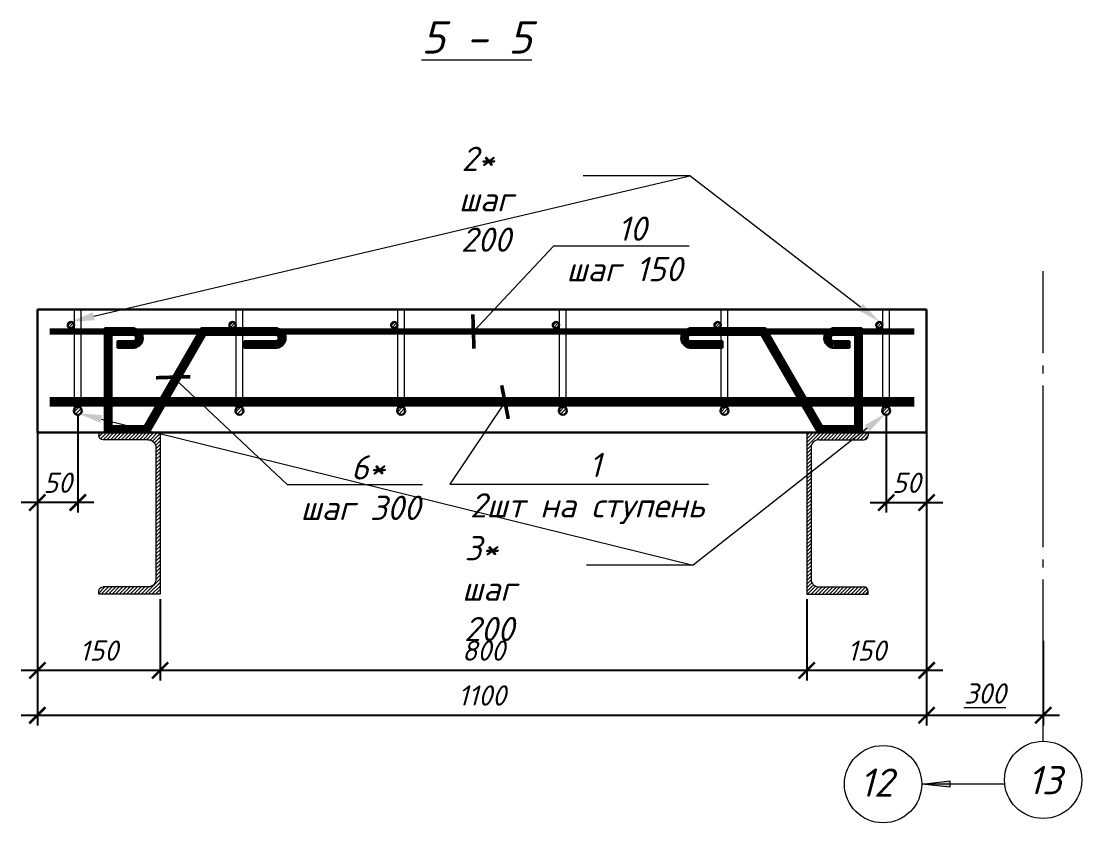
# Model space of a CAD drawing. Header units: millimetres. Extents: x -79646 to 95064, y -231229 to -58107.
# Drawn here: x 38293 to 39605, y -154172 to -153180 of the extents above; entities that cross this region are included whole.
import ezdxf
from ezdxf import colors
from ezdxf.entities.mleader import LeaderData, LeaderLine
from ezdxf.enums import TextEntityAlignment as Align
from ezdxf.math import Vec2, Vec3

# ---------------------------------------------------------------- set-up
doc = ezdxf.new("R2010")
doc.units = ezdxf.units.MM
doc.header["$PDMODE"] = 3
doc.linetypes.add('GOST2.303 5', pattern=[24, 20, -1.5, 1, -1.5])
doc.layers.get('0').update_dxf_attribs({"lineweight": 5})
doc.layers.get('Defpoints').update_dxf_attribs({"lineweight": 0})
for name, color, linetype, lineweight in [('!!!Металл', 7, 'Continuous', 15), ('#Dimensions', 7, 'Continuous', 9), ('#Арматура', 152, 'Continuous', 30), ('#Бетон разрез', 22, 'Continuous', 30), ('#Выноски', 7, 'Continuous', 15), ('#Оси', 7, 'Continuous', 9), ('k_ Выноски', 40, 'Continuous', 13)]:
    doc.layers.add(name, color=color, linetype=linetype, lineweight=lineweight)
for name, color, linetype, lineweight, true_color in [('#Hatch', 252, 'Continuous', 5, 0x696969), ('#Арматура вид_1', 7, 'Continuous', 35, 0x454545), ('#Арматура вид_2', 7, 'Continuous', 35, 0x616161)]:
    doc.layers.add(name, color=color, linetype=linetype, lineweight=lineweight, true_color=true_color)
doc.styles.add('ESKDW', font='eskdw.shx', dxfattribs={"oblique": 15})
doc.styles.add('STEP PR', font='isocpeui.ttf')
doc.dimstyles.new('SPDS', dxfattribs={"dimscale": 50, "dimtxt": 2.5, "dimasz": 2, "dimexe": 1.25, "dimexo": 0.625, "dimtad": 1, "dimdec": 0, "dimrnd": 0.001, "dimtxsty": 'ESKDW', "dimblk": 'ARCHTICK', "dimcen": 2.5, "dimdle": 2, "dimclrd": 256, "dimclre": 256, "dimclrt": 7, "dimadec": 0, "dimazin": 2, "dimtfac": 0.75, "dimtdec": 0, "dimtmove": 1, "dimatfit": 3, "dimfxl": 1, "dimtolj": 1, "dimarcsym": 1})

# ---------------------------------------------------------------- blocks, each defined once
blk = doc.blocks.new('*U901')
at = {"layer": '#Арматура', "lineweight": 0}
h = blk.add_hatch(dxfattribs=at)
h.set_pattern_fill('ANSI31', scale=0.8)
h.set_pattern_definition([(44.99999999999996, (-3.6e-16, 0), (-1.79605122421383, 1.796051224213828), [])])
edge = h.paths.add_edge_path()
edge.add_arc((-3.6e-16, 3.999999999999994), 4, 0, 360)
h = blk.add_hatch(dxfattribs=at)
h.set_pattern_fill('ANSI31', scale=0.8)
h.set_pattern_definition([(44.99999999999995, (200, 0), (-1.79605122421383, 1.796051224213828), [])])
edge = h.paths.add_edge_path()
edge.add_arc((200, 3.999999999999994), 4, 0, 360)
h = blk.add_hatch(dxfattribs=at)
h.set_pattern_fill('ANSI31', scale=0.8)
h.set_pattern_definition([(44.99999999999995, (400, 0), (-1.79605122421383, 1.796051224213828), [])])
edge = h.paths.add_edge_path()
edge.add_arc((400, 3.999999999999994), 4, 0, 360)
h = blk.add_hatch(dxfattribs=at)
h.set_pattern_fill('ANSI31', scale=0.8)
h.set_pattern_definition([(44.99999999999995, (600, 0), (-1.79605122421383, 1.796051224213828), [])])
edge = h.paths.add_edge_path()
edge.add_arc((600, 3.999999999999994), 4, 0, 360)
h = blk.add_hatch(dxfattribs=at)
h.set_pattern_fill('ANSI31', scale=0.8)
h.set_pattern_definition([(44.99999999999995, (800, 0), (-1.79605122421383, 1.796051224213828), [])])
edge = h.paths.add_edge_path()
edge.add_arc((800, 3.999999999999994), 4, 0, 360)
h = blk.add_hatch(dxfattribs=at)
h.set_pattern_fill('ANSI31', scale=0.8)
h.set_pattern_definition([(44.99999999999995, (1000, 0), (-1.79605122421383, 1.796051224213828), [])])
edge = h.paths.add_edge_path()
edge.add_arc((1000, 3.999999999999994), 4, 0, 360)
for centre in [(-3.6e-16, 4), (200, 4), (400, 4), (600, 4), (800, 4), (1000, 4)]:
    blk.add_circle(centre, 4)
blk = doc.blocks.new('*U104')
at = {"color": 0, "linetype": 'ByBlock', "lineweight": -2}
for p, q in [((0, 200), (0, 0)), ((0, 200), (76, 200)), ((76, 200), (76, 196.5)), ((14.7, 191), (70.5, 191)), ((5.199999999999993, 181.5), (5.200000000000005, 18.5)), ((0, 0), (76, 0)), ((14.7, 8.99999999999999), (70.5, 9.000000000000005)), ((76, 0), (76, 3.500000000000003))]:
    blk.add_line(p, q, dxfattribs=at)
for centre, radius, start, end in [((14.7, 181.5), 9.5, 90, 180), ((70.5, 196.5), 5.499999999999992, 270, 0), ((14.7, 18.5), 9.5, 180, 270), ((70.5, 3.500000000000004), 5.499999999999992, 0, 90)]:
    blk.add_arc(centre, radius, start, end, dxfattribs=at)
blk = doc.blocks.new('*U891')
at = {"layer": '#Арматура', "lineweight": 0}
h = blk.add_hatch(dxfattribs=at)
h.set_pattern_fill('ANSI31')
h.set_pattern_definition([(44.99999999999996, (-4.930380657631324e-32, 0), (-2.245064030267288, 2.245064030267285), [])])
edge = h.paths.add_edge_path()
edge.add_arc((-4.930380657631324e-32, 4.999999999999993), 5, 0, 360)
h = blk.add_hatch(dxfattribs=at)
h.set_pattern_fill('ANSI31')
h.set_pattern_definition([(44.99999999999996, (200, 0), (-2.245064030267288, 2.245064030267285), [])])
edge = h.paths.add_edge_path()
edge.add_arc((200, 4.999999999999992), 5, 0, 360)
h = blk.add_hatch(dxfattribs=at)
h.set_pattern_fill('ANSI31')
h.set_pattern_definition([(44.99999999999996, (400, 0), (-2.245064030267288, 2.245064030267285), [])])
edge = h.paths.add_edge_path()
edge.add_arc((400, 4.999999999999992), 5, 0, 360)
h = blk.add_hatch(dxfattribs=at)
h.set_pattern_fill('ANSI31')
h.set_pattern_definition([(44.99999999999996, (600, 0), (-2.245064030267288, 2.245064030267285), [])])
edge = h.paths.add_edge_path()
edge.add_arc((600, 4.999999999999992), 5, 0, 360)
h = blk.add_hatch(dxfattribs=at)
h.set_pattern_fill('ANSI31')
h.set_pattern_definition([(44.99999999999996, (800, 0), (-2.245064030267288, 2.245064030267285), [])])
edge = h.paths.add_edge_path()
edge.add_arc((800, 4.999999999999992), 5, 0, 360)
h = blk.add_hatch(dxfattribs=at)
h.set_pattern_fill('ANSI31')
h.set_pattern_definition([(44.99999999999996, (1000, 0), (-2.245064030267288, 2.245064030267285), [])])
edge = h.paths.add_edge_path()
edge.add_arc((1000, 4.999999999999992), 5, 0, 360)
for centre in [(-4.930380657631324e-32, 5), (200, 5), (400, 5), (600, 5), (800, 5), (1000, 5)]:
    blk.add_circle(centre, 5)
blk = doc.blocks.new('_ArchTick')
at = {"color": 0, "linetype": 'ByBlock', "const_width": 0.15}
blk.add_lwpolyline([(-0.5, -0.5), (0.5, 0.5)], dxfattribs=at)
blk = doc.blocks.new('*D1189')
at = {"layer": '#Dimensions', "lineweight": -2, "transparency": 16777216}
for p, q in [((39412.6270225303, -153695.2480772517), (39412.6270225303, -154051.3412696332)), ((39556.8520104468, -153946.7223000209), (39556.8520104468, -154051.3412696332)), ((39392.6270225303, -154038.8412696332), (39576.8520104468, -154038.8412696332))]:
    blk.add_line(p, q, dxfattribs=at)
at = {"layer": 'Defpoints', "color": 0, "lineweight": 0, "transparency": 16777216}
for p in [(39412.6270225303, -153688.9980772517), (39556.8520104468, -153940.4723000209), (39556.8520104468, -154038.8412696332)]:
    blk.add_point(p, dxfattribs=at)
at = {"layer": '#Dimensions', "lineweight": -2, "transparency": 16777216, "xscale": 20, "yscale": 20, "zscale": 20, "rotation": 180}
blk.add_blockref('_ArchTick', (39412.6270225303, -154038.8412696332), dxfattribs=at)
at = {"layer": '#Dimensions', "lineweight": -2, "transparency": 16777216, "xscale": 20, "yscale": 20, "zscale": 20}
blk.add_blockref('_ArchTick', (39556.8520104468, -154038.8412696332), dxfattribs=at)
at = {"layer": '#Dimensions', "transparency": 16777216, "insert": (39484.73951648855, -154011.8412696332), "char_height": 25, "attachment_point": 5, "style": 'STEP PR'}
blk.add_mtext('\\A1;\\L300\\P', dxfattribs=at)
blk = doc.blocks.new('*D1190')
at = {"layer": '#Dimensions', "lineweight": -2, "transparency": 16777216}
for p, q in [((39412.6270225303, -153695.2480772517), (39412.6270225303, -153995.7707556491)), ((39264.46294388034, -153895.2480772517), (39264.46294388034, -153995.7707556491)), ((39432.6270225303, -153983.2707556491), (39244.46294388034, -153983.2707556491))]:
    blk.add_line(p, q, dxfattribs=at)
at = {"layer": 'Defpoints', "color": 0, "lineweight": 0, "transparency": 16777216}
for p in [(39412.6270225303, -153688.9980772517), (39264.46294388034, -153888.9980772517), (39264.46294388034, -153983.2707556491)]:
    blk.add_point(p, dxfattribs=at)
at = {"layer": '#Dimensions', "lineweight": -2, "transparency": 16777216, "xscale": 20, "yscale": 20, "zscale": 20, "rotation": 180}
blk.add_blockref('_ArchTick', (39264.46294388034, -153983.2707556491), dxfattribs=at)
at = {"layer": '#Dimensions', "lineweight": -2, "transparency": 16777216, "xscale": 20, "yscale": 20, "zscale": 20}
blk.add_blockref('_ArchTick', (39412.6270225303, -153983.2707556491), dxfattribs=at)
at = {"layer": '#Dimensions', "transparency": 16777216, "insert": (39338.54498320532, -153958.7707556491), "char_height": 25, "attachment_point": 5, "style": 'STEP PR'}
blk.add_mtext('\\A1;150', dxfattribs=at)
blk = doc.blocks.new('*D1191')
at = {"layer": '#Dimensions', "lineweight": -2, "transparency": 16777216}
for p, q in [((38464.46294388031, -153895.2480772517), (38464.46294388031, -153995.7707556491)), ((39264.46294388034, -153895.2480772517), (39264.46294388034, -153995.7707556491)), ((39284.46294388034, -153983.2707556491), (38444.46294388031, -153983.2707556491))]:
    blk.add_line(p, q, dxfattribs=at)
at = {"layer": 'Defpoints', "color": 0, "lineweight": 0, "transparency": 16777216}
for p in [(38464.46294388031, -153888.9980772517), (39264.46294388034, -153888.9980772517), (38464.46294388031, -153983.2707556491)]:
    blk.add_point(p, dxfattribs=at)
at = {"layer": '#Dimensions', "lineweight": -2, "transparency": 16777216, "xscale": 20, "yscale": 20, "zscale": 20, "rotation": 180}
blk.add_blockref('_ArchTick', (38464.46294388031, -153983.2707556491), dxfattribs=at)
at = {"layer": '#Dimensions', "lineweight": -2, "transparency": 16777216, "xscale": 20, "yscale": 20, "zscale": 20}
blk.add_blockref('_ArchTick', (39264.46294388034, -153983.2707556491), dxfattribs=at)
at = {"layer": '#Dimensions', "transparency": 16777216, "insert": (38864.46294388032, -153958.7707556491), "char_height": 25, "attachment_point": 5, "style": 'STEP PR'}
blk.add_mtext('\\A1;800', dxfattribs=at)
blk = doc.blocks.new('*D1192')
at = {"layer": '#Dimensions', "lineweight": -2, "transparency": 16777216}
for p, q in [((38312.6270225303, -153695.2480772517), (38312.6270225303, -153995.7707556491)), ((38464.46294388031, -153895.2480772517), (38464.46294388031, -153995.7707556491)), ((38484.46294388031, -153983.2707556491), (38292.6270225303, -153983.2707556491))]:
    blk.add_line(p, q, dxfattribs=at)
at = {"layer": 'Defpoints', "color": 0, "lineweight": 0, "transparency": 16777216}
for p in [(38312.6270225303, -153688.9980772517), (38464.46294388031, -153888.9980772517), (38312.6270225303, -153983.2707556491)]:
    blk.add_point(p, dxfattribs=at)
at = {"layer": '#Dimensions', "lineweight": -2, "transparency": 16777216, "xscale": 20, "yscale": 20, "zscale": 20, "rotation": 180}
blk.add_blockref('_ArchTick', (38312.6270225303, -153983.2707556491), dxfattribs=at)
at = {"layer": '#Dimensions', "lineweight": -2, "transparency": 16777216, "xscale": 20, "yscale": 20, "zscale": 20}
blk.add_blockref('_ArchTick', (38464.46294388031, -153983.2707556491), dxfattribs=at)
at = {"layer": '#Dimensions', "transparency": 16777216, "insert": (38388.54498320531, -153958.7707556491), "char_height": 25, "attachment_point": 5, "style": 'STEP PR'}
blk.add_mtext('\\A1;150', dxfattribs=at)
blk = doc.blocks.new('*D1193')
at = {"layer": '#Dimensions', "lineweight": -2, "transparency": 16777216}
for p, q in [((38312.6270225303, -153668.2972275329), (38312.6270225303, -153788.1147539026)), ((38362.6270225303, -153667.2972275329), (38362.6270225303, -153788.1147539026)), ((38382.6270225303, -153775.6147539026), (38292.6270225303, -153775.6147539026))]:
    blk.add_line(p, q, dxfattribs=at)
at = {"layer": 'Defpoints', "color": 0, "lineweight": 0, "transparency": 16777216}
for p in [(38312.6270225303, -153662.0472275329), (38362.6270225303, -153661.0472275329), (38312.6270225303, -153775.6147539026)]:
    blk.add_point(p, dxfattribs=at)
at = {"layer": '#Dimensions', "lineweight": -2, "transparency": 16777216, "xscale": 20, "yscale": 20, "zscale": 20, "rotation": 180}
blk.add_blockref('_ArchTick', (38312.6270225303, -153775.6147539026), dxfattribs=at)
at = {"layer": '#Dimensions', "lineweight": -2, "transparency": 16777216, "xscale": 20, "yscale": 20, "zscale": 20}
blk.add_blockref('_ArchTick', (38362.6270225303, -153775.6147539026), dxfattribs=at)
at = {"layer": '#Dimensions', "transparency": 16777216, "insert": (38337.62702253029, -153751.1147539026), "char_height": 25, "attachment_point": 5, "style": 'STEP PR'}
blk.add_mtext('\\A1;50', dxfattribs=at)
blk = doc.blocks.new('*D1194')
at = {"layer": '#Dimensions', "lineweight": -2, "transparency": 16777216}
for p, q in [((39362.6270225303, -153668.2972275329), (39362.6270225303, -153788.1147539026)), ((39412.6270225303, -153668.2972275329), (39412.6270225303, -153788.1147539026)), ((39342.6270225303, -153775.6147539026), (39432.6270225303, -153775.6147539026))]:
    blk.add_line(p, q, dxfattribs=at)
at = {"layer": 'Defpoints', "color": 0, "lineweight": 0, "transparency": 16777216}
for p in [(39362.6270225303, -153662.0472275329), (39412.6270225303, -153662.0472275329), (39412.6270225303, -153775.6147539026)]:
    blk.add_point(p, dxfattribs=at)
at = {"layer": '#Dimensions', "lineweight": -2, "transparency": 16777216, "xscale": 20, "yscale": 20, "zscale": 20, "rotation": 180}
blk.add_blockref('_ArchTick', (39362.6270225303, -153775.6147539026), dxfattribs=at)
at = {"layer": '#Dimensions', "lineweight": -2, "transparency": 16777216, "xscale": 20, "yscale": 20, "zscale": 20}
blk.add_blockref('_ArchTick', (39412.6270225303, -153775.6147539026), dxfattribs=at)
at = {"layer": '#Dimensions', "transparency": 16777216, "insert": (39387.6270225303, -153751.1147539026), "char_height": 25, "attachment_point": 5, "style": 'STEP PR'}
blk.add_mtext('\\A1;50', dxfattribs=at)
blk = doc.blocks.new('*D1188')
at = {"layer": '#Dimensions', "lineweight": -2, "transparency": 16777216}
for p, q in [((38312.6270225303, -153695.2480772517), (38312.6270225303, -154051.3412696332)), ((39412.6270225303, -153695.2480772517), (39412.6270225303, -154051.3412696332)), ((38292.6270225303, -154038.8412696332), (39432.6270225303, -154038.8412696332))]:
    blk.add_line(p, q, dxfattribs=at)
at = {"layer": 'Defpoints', "color": 0, "lineweight": 0, "transparency": 16777216}
for p in [(38312.6270225303, -153688.9980772517), (39412.6270225303, -153688.9980772517), (39412.6270225303, -154038.8412696332)]:
    blk.add_point(p, dxfattribs=at)
at = {"layer": '#Dimensions', "lineweight": -2, "transparency": 16777216, "xscale": 20, "yscale": 20, "zscale": 20, "rotation": 180}
blk.add_blockref('_ArchTick', (38312.6270225303, -154038.8412696332), dxfattribs=at)
at = {"layer": '#Dimensions', "lineweight": -2, "transparency": 16777216, "xscale": 20, "yscale": 20, "zscale": 20}
blk.add_blockref('_ArchTick', (39412.6270225303, -154038.8412696332), dxfattribs=at)
at = {"layer": '#Dimensions', "transparency": 16777216, "insert": (38862.6270225303, -154014.3412696332), "char_height": 25, "attachment_point": 5, "style": 'STEP PR'}
blk.add_mtext('\\A1;1100', dxfattribs=at)

msp = doc.modelspace()

# ---------------------------------------------------------------- hatches: boundary and pattern name
at = {"layer": '#Hatch'}
h = msp.add_hatch(dxfattribs=at)
h.set_pattern_fill('ANSI31', color=256, style=0)
h.set_pattern_definition([(45, (-14532.31261723673, 44733.15056883113), (-2.245064030267288, 2.245064030267288), [])])
h.paths.add_polyline_path([(38464.46294388031, -153688.9980772517), (38388.46294388031, -153688.9980772517), (38388.46294388031, -153692.4980772517, 0.4142135623730951), (38393.96294388031, -153697.9980772517), (38449.76294388031, -153697.9980772517, -0.414213562373095), (38459.26294388031, -153707.4980772517), (38459.26294388031, -153870.4980772517, -0.414213562373095), (38449.76294388031, -153879.9980772517), (38393.96294388031, -153879.9980772517, 0.4142135623730951), (38388.46294388031, -153885.4980772517), (38388.46294388031, -153888.9980772517), (38464.46294388031, -153888.9980772517)])
h = msp.add_hatch(dxfattribs=at)
h.set_pattern_fill('ANSI31', color=256, style=0)
h.set_pattern_definition([(45, (-13977.12704958841, 44733.15056883113), (-2.245064030267288, 2.245064030267288), [])])
h.paths.add_polyline_path([(39264.46294388034, -153688.9980772517), (39340.46294388034, -153688.9980772517), (39340.46294388034, -153692.4980772517, -0.4142135623730951), (39334.96294388034, -153697.9980772517), (39279.16294388034, -153697.9980772517, 0.414213562373095), (39269.66294388034, -153707.4980772517), (39269.66294388034, -153870.4980772517, 0.414213562373095), (39279.16294388034, -153879.9980772517), (39334.96294388034, -153879.9980772517, -0.4142135623730951), (39340.46294388034, -153885.4980772517), (39340.46294388034, -153888.9980772517), (39264.46294388034, -153888.9980772517)])
at = {"layer": 'k_ Выноски', "lineweight": 0, "ltscale": 10}
h = msp.add_hatch(color=7, dxfattribs=at)
h.dxf.hatch_style = 1
h.paths.add_polyline_path([(39441.65497896269, -154119.8429888684), (39406.73760642322, -154124.0911987715), (39441.65497896269, -154124.0774249999)])
h.paths.add_polyline_path([(39441.65497896269, -154124.0774249999), (39406.73760642322, -154124.0911987715), (39441.65497896269, -154127.7204474081)])

# ---------------------------------------------------------------- linework, layer by layer
at = {"layer": '#Арматура', "lineweight": 0, "ltscale": 50}
for points in [[(38358.6270225303, -153661.0472275329), (38358.6270225303, -153536.6396133993)], [(38366.6270225303, -153661.0472275329), (38366.6270225303, -153536.6396133993)], [(38558.6270225303, -153661.0472275329), (38558.6270225303, -153536.6396133993)], [(38566.6270225303, -153661.0472275329), (38566.6270225303, -153536.6396133993)], [(38758.6270225303, -153661.0472275329), (38758.6270225303, -153536.6396133993)], [(38766.6270225303, -153661.0472275329), (38766.6270225303, -153536.6396133993)], [(38958.6270225303, -153661.0472275329), (38958.6270225303, -153536.6396133993)], [(38966.6270225303, -153661.0472275329), (38966.6270225303, -153536.6396133993)], [(39158.6270225303, -153661.0472275329), (39158.6270225303, -153536.6396133993)], [(39166.6270225303, -153661.0472275329), (39166.6270225303, -153536.6396133993)], [(39358.6270225303, -153661.0472275329), (39358.6270225303, -153536.6396133993)], [(39366.6270225303, -153661.0472275329), (39366.6270225303, -153536.6396133993)]]:
    msp.add_lwpolyline(points, dxfattribs=at)
at = {"layer": '#Арматура'}
for points, const_width in [([(38327.6270225303, -153563.9980772517), (39397.6270225303, -153563.9980772517)], 8), ([(38327.6270225303, -153651.0472275329), (39397.6270225303, -153651.0472275329)], 12)]:
    msp.add_lwpolyline(points, dxfattribs=dict(at, const_width=const_width))
for points in [[(38411.63040463653, -153583.9980772519), (38431.8702303331, -153583.9980772519, 0.8966811919602032), (38431.8702303331, -153559.9980772519), (38396.33245287836, -153559.9980772519), (38396.33245287836, -153688.9980772519), (38450.33245287825, -153688.9980772519), (38520.19183545017, -153567.9980772519), (38608.27679443156, -153567.9980772519, -0.8280331104868817), (38608.27679443156, -153575.9980772519), (38568.58892687342, -153575.9980772519), (38568.58892687342, -153583.9980772519), (38608.82875256999, -153583.9980772519, 0.8966811919602032), (38608.82875256999, -153559.9980772519), (38515.57303329665, -153559.9980772519), (38445.71365072473, -153680.9980772519), (38404.33245287836, -153680.9980772519), (38404.33245287836, -153567.9980772519), (38431.31827219467, -153567.9980772519, -0.8280331104868817), (38431.31827219467, -153575.9980772519), (38411.63040463653, -153575.9980772519)], [(39160.1009979662, -153583.9980772517), (39119.86117226964, -153583.9980772517, -0.8966811919602032), (39119.86117226964, -153559.9980772517), (39213.11689154298, -153559.9980772517), (39282.9762741149, -153680.9980772517), (39324.35747196127, -153680.9980772517), (39324.35747196127, -153567.9980772517), (39297.37165264496, -153567.9980772517, 0.8280331104868817), (39297.37165264496, -153575.9980772517), (39317.0595202031, -153575.9980772517), (39317.0595202031, -153583.9980772517), (39296.81969450653, -153583.9980772517, -0.8966811919602032), (39296.81969450653, -153559.9980772517), (39332.35747196127, -153559.9980772517), (39332.35747196127, -153688.9980772517), (39278.35747196138, -153688.9980772517), (39208.49808938946, -153567.9980772517), (39120.41313040807, -153567.9980772517, 0.8280331104868817), (39120.41313040807, -153575.9980772517), (39160.1009979662, -153575.9980772517)]]:
    msp.add_lwpolyline(points, format="xyb", close=True, dxfattribs=at)
at = {"layer": '#Арматура вид_1'}
msp.add_lwpolyline([(38568.58892687342, -153575.9980772519), (38608.27679443156, -153575.9980772519, 0.8280331104868817), (38608.27679443156, -153567.9980772519), (38520.19183545017, -153567.9980772519), (38450.33245287825, -153688.9980772519), (38396.33245287836, -153688.9980772519), (38396.33245287836, -153559.9980772519), (38431.8702303331, -153559.9980772519, -0.8966811919602032), (38431.8702303331, -153583.9980772519), (38411.63040463653, -153583.9980772519)], format="xyb", dxfattribs=at)
at = {"layer": '#Арматура вид_2'}
for points in [[(38568.58892687342, -153579.9980772519, 8, 8, 0), (38608.58892687351, -153579.9980772519, 8, 8, 0.8750000000000001), (38608.58892687351, -153563.9980772519, 8, 8, 0), (38517.88243437341, -153563.9980772519, 8, 8, 0), (38448.02305180149, -153684.9980772519, 8, 8, 0), (38400.33245287836, -153684.9980772519, 8, 8, 0), (38400.33245287836, -153563.9980772519, 8, 8, 0), (38431.63040463662, -153563.9980772519, 8, 8, -0.8750000000000001), (38431.63040463662, -153579.9980772519, 8, 8, 0), (38411.63040463653, -153579.9980772519, 0, 0, 0)], [(39160.1009979662, -153579.9980772517, 8, 8, 0), (39120.10099796612, -153579.9980772517, 8, 8, -0.8750000000000001), (39120.10099796612, -153563.9980772517, 8, 8, 0), (39210.80749046622, -153563.9980772517, 8, 8, 0), (39280.66687303814, -153684.9980772517, 8, 8, 0), (39328.35747196127, -153684.9980772517, 8, 8, 0), (39328.35747196127, -153563.9980772517, 8, 8, 0), (39297.05952020301, -153563.9980772517, 8, 8, 0.8750000000000001), (39297.05952020301, -153579.9980772517, 8, 8, 0), (39317.0595202031, -153579.9980772517, 0, 0, 0)]]:
    msp.add_lwpolyline(points, format="xyseb", dxfattribs=at)
at = {"layer": '#Бетон разрез'}
for points in [[(38312.6270225303, -153536.6396133993), (39412.6270225303, -153536.6396133993)], [(38312.6270225303, -153536.6396133993), (38312.6270225303, -153688.9980772517)], [(39412.6270225303, -153536.6396133993), (39412.6270225303, -153688.9980772517)], [(38312.6270225303, -153688.9980772517), (39412.6270225303, -153688.9980772517)]]:
    msp.add_lwpolyline(points, dxfattribs=at)
at = {"layer": '#Оси', "linetype": 'GOST2.303 5', "ltscale": 10}
msp.add_lwpolyline([(39556.86385154015, -154070.9194260536), (39556.83036986734, -153489.4810879615)], dxfattribs=at)
at = {"layer": 'k_ Выноски', "color": 7, "lineweight": 0, "ltscale": 200}
msp.add_lwpolyline([(39509.2766224316, -154124.0100889022), (39406.58428631503, -154124.0636888647), (39441.5016588545, -154119.8154789616), (39441.5016588545, -154124.0499150931), (39441.5016588545, -154127.6929375013), (39406.58428631503, -154124.0636888647)], dxfattribs=at)
at = {"layer": 'k_ Выноски', "color": 7, "lineweight": 0, "ltscale": 10}
for centre in [(39358.77179615125, -154124.0330198703), (39556.79688819453, -154118.7318791611)]:
    msp.add_circle(centre, 47.8125, dxfattribs=at)

# ---------------------------------------------------------------- block references
at = {"layer": '!!!Металл', "xscale": -1}
msp.add_blockref('*U104', (38464.46294388031, -153888.9980772517), dxfattribs=at)
at = {"layer": '!!!Металл'}
msp.add_blockref('*U104', (39264.46294388034, -153888.9980772517), dxfattribs=at)
at = {"layer": '#Арматура', "rotation": 180}
for name, p in [('*U901', (39354.14167513221, -153551.9980772517)), ('*U891', (39362.6270225303, -153657.0472275329))]:
    msp.add_blockref(name, p, dxfattribs=at)

# ---------------------------------------------------------------- texts
at = {"layer": '#Dimensions', "style": 'STEP PR'}
msp.add_text('%%U5 - 5', height=40, dxfattribs=at).set_placement((38856.04667011417, -153220.015231627), align=Align.CENTER)
at = {"layer": 'k_ Выноски', "color": 7, "lineweight": 0, "ltscale": 10, "char_height": 35, "width": 64.22355236047588, "style": 'STEP PR'}
for s, insert, attachment_point in [('12', (39371.24069032814, -154104.6518508505), 3), ('13', (39537.65917824687, -154101.5799116865), 1)]:
    msp.add_mtext(s, dxfattribs=dict(at, insert=insert, attachment_point=attachment_point))

# ---------------------------------------------------------------- dimensions: what is measured, and where the dimension line sits
at = {"layer": '#Dimensions'}
for base, p1, p2, picture, middle in [((38312.6270225303, -153775.6147539026), (38362.6270225303, -153661.0472275329), (38312.6270225303, -153662.0472275329), '*D1193', (38337.62702253029, -153775.6147539026)), ((39412.6270225303, -153775.6147539026), (39362.6270225303, -153662.0472275329), (39412.6270225303, -153662.0472275329), '*D1194', (39387.6270225303, -153775.6147539026))]:
    dim = msp.add_linear_dim(base=base, p1=p1, p2=p2, dimstyle='SPDS', override={"dimscale": 10, "dimgap": 1.199999999999999, "dimrnd": 5, "dimtxsty": 'STEP PR', "dimblk1": 'ArchTick', "dimblk2": 'ArchTick', "dimsah": 1, "dimclrt": 256}, dxfattribs=at)
    dim.commit()
    dim.dimension.update_dxf_attribs({"geometry": picture, "text_midpoint": middle, "dimtype": 160})
for base, p1, p2, picture, middle in [((38312.6270225303, -153983.2707556491), (38464.46294388031, -153888.9980772517), (38312.6270225303, -153688.9980772517), '*D1192', (38388.54498320531, -153958.7707556491)), ((39412.6270225303, -154038.8412696332), (38312.6270225303, -153688.9980772517), (39412.6270225303, -153688.9980772517), '*D1188', (38862.6270225303, -154014.3412696332)), ((39264.46294388034, -153983.2707556491), (39412.6270225303, -153688.9980772517), (39264.46294388034, -153888.9980772517), '*D1190', (39338.54498320532, -153958.7707556491)), ((38464.46294388031, -153983.2707556491), (39264.46294388034, -153888.9980772517), (38464.46294388031, -153888.9980772517), '*D1191', (38864.46294388032, -153958.7707556491))]:
    dim = msp.add_linear_dim(base=base, p1=p1, p2=p2, dimstyle='SPDS', override={"dimscale": 10, "dimgap": 1.199999999999999, "dimrnd": 5, "dimtxsty": 'STEP PR', "dimblk1": 'ArchTick', "dimblk2": 'ArchTick', "dimsah": 1, "dimclrt": 256}, dxfattribs=at)
    dim.commit()
    dim.dimension.update_dxf_attribs({"geometry": picture, "text_midpoint": middle})
dim = msp.add_linear_dim(base=(39556.8520104468, -154038.8412696332), p1=(39412.6270225303, -153688.9980772517), p2=(39556.8520104468, -153940.4723000209), text='%%U300\\P', dimstyle='SPDS', override={"dimscale": 10, "dimgap": 1.199999999999999, "dimrnd": 5, "dimtxsty": 'STEP PR', "dimblk1": 'ArchTick', "dimblk2": 'ArchTick', "dimsah": 1, "dimclrt": 256}, dxfattribs=at)
dim.commit()
dim.dimension.update_dxf_attribs({"geometry": '*D1189', "text_midpoint": (39484.73951648855, -154011.8412696332)})

# ---------------------------------------------------------------- leaders
at = {"layer": '#Выноски'}
ml = msp.add_multileader_mtext('Standard', dxfattribs=at)
ml.set_content('\\A1;             2*^I^I\\Pшаг 200                ', color=256, style='STEP PR')
ml.set_leader_properties(color=256, linetype='ByLayer', lineweight=-1)
ml.build(insert=Vec2(0, 0))
ml.multileader.update_dxf_attribs({"text_left_attachment_type": 6, "text_right_attachment_type": 6, "dogleg_length": 0, "arrow_head_size": 29.99999999999999, "scale": 0.1})
ctx = ml.context
ctx.base_point, ctx.scale, ctx.char_height, ctx.arrow_head_size, ctx.landing_gap_size, ctx.plane_origin, ctx.plane_x_axis, ctx.plane_y_axis = Vec3(38614.81541768707, -153371.2865538746), 0.1, 29.99999999999999, 29.99999999999999, 12.49999999999999, Vec3(40424.91491860176, -154994.8694263509), Vec3(1, -6.915e-13), Vec3(6.915e-13, 1)
ctx.left_attachment, ctx.right_attachment, ctx.text_align_type = 6, 6, 1
notes = []
notes.append((ctx, [(1, (1, 1, 0), (39119.81541768707, -153371.2865538749), (-1, 6.915e-13), 0, [(1, [(38353.22787220626, -153551.9980772517)], 0, []), (2, [(39354.58818978643, -153551.9980772517)], 0, [])])]))
ctx.mtext.insert, ctx.mtext.text_direction, ctx.mtext.rotation, ctx.mtext.width, ctx.mtext.alignment, ctx.mtext.flow_direction = Vec3(38867.3154176871, -153335.2865538748), Vec3(1, -6.915e-13), 6.283185307178894, 1184.41531976136, 2, 5
ml = msp.add_multileader_mtext('Standard', dxfattribs=at)
ml.set_content('\\A1; 10\\Pшаг 150', color=256, style='STEP PR')
ml.set_leader_properties(color=256, linetype='ByLayer', lineweight=-1)
ml.set_arrow_properties(name='ARCHTICK')
ml.build(insert=Vec2(0, 0))
ml.multileader.update_dxf_attribs({"text_left_attachment_type": 6, "text_right_attachment_type": 6, "dogleg_length": 0, "arrow_head_size": 29.99999999999999, "scale": 0.1})
ctx = ml.context
ctx.base_point, ctx.scale, ctx.char_height, ctx.arrow_head_size, ctx.landing_gap_size, ctx.plane_origin, ctx.plane_x_axis, ctx.plane_y_axis = Vec3(38951.3953621282, -153457.7539473854), 0.1, 29.99999999999999, 29.99999999999999, 12.49999999999999, Vec3(39336.63078844553, -154432.0943364928), Vec3(1, -6.915e-13), Vec3(6.915e-13, 1)
ctx.left_attachment, ctx.right_attachment, ctx.text_align_type = 6, 6, 1
notes.append((ctx, [(0, (1, 1, 0), (38951.3953621282, -153457.7539473854), (1, -6.915e-13), 0, [(1, [(38852.01911334776, -153563.9980772517)], 0, [])])]))
ctx.mtext.insert, ctx.mtext.text_direction, ctx.mtext.rotation, ctx.mtext.alignment, ctx.mtext.flow_direction = Vec3(39038.74763485549, -153421.7539473855), Vec3(1, -6.915e-13), 6.283185307178894, 2, 5
ml = msp.add_multileader_mtext('Standard', dxfattribs=at)
ml.set_content('\\A1; 6*\\Pшаг 300', color=256, style='STEP PR')
ml.set_leader_properties(color=256, linetype='ByLayer', lineweight=-1)
ml.set_arrow_properties(name='ARCHTICK')
ml.build(insert=Vec2(0, 0))
ml.multileader.update_dxf_attribs({"text_left_attachment_type": 6, "text_right_attachment_type": 6, "dogleg_length": 0, "arrow_head_size": 29.99999999999999, "scale": 0.1})
ctx = ml.context
ctx.base_point, ctx.scale, ctx.char_height, ctx.arrow_head_size, ctx.landing_gap_size, ctx.plane_origin, ctx.plane_x_axis, ctx.plane_y_axis = Vec3(38621.73942762415, -153753.1194906332), 0.1, 29.99999999999999, 29.99999999999999, 12.49999999999999, Vec3(39437.95021157722, -154439.7441777924), Vec3(1, -6.915e-13), Vec3(6.915e-13, 1)
ctx.left_attachment, ctx.right_attachment, ctx.text_align_type = 6, 6, 1
notes.append((ctx, [(0, (1, 1, 0), (38621.73942762415, -153753.1194906332), (1, -6.915e-13), 0, [(1, [(38480.64334201069, -153620.4980772519)], 0, [])])]))
ctx.mtext.insert, ctx.mtext.text_direction, ctx.mtext.rotation, ctx.mtext.alignment, ctx.mtext.flow_direction = Vec3(38712.20533671508, -153717.1194906333), Vec3(1, -6.915e-13), 6.283185307178894, 2, 5
ml = msp.add_multileader_mtext('Standard', dxfattribs=at)
ml.set_content('\\A1; 1\\P2шт на ступень', color=256, style='STEP PR')
ml.set_leader_properties(color=256, linetype='ByLayer', lineweight=-1)
ml.set_arrow_properties(name='ARCHTICK')
ml.build(insert=Vec2(0, 0))
ml.multileader.update_dxf_attribs({"text_left_attachment_type": 6, "text_right_attachment_type": 6, "dogleg_length": 0, "arrow_head_size": 29.99999999999999, "scale": 0.1})
ctx = ml.context
ctx.base_point, ctx.scale, ctx.char_height, ctx.arrow_head_size, ctx.landing_gap_size, ctx.plane_origin, ctx.plane_x_axis, ctx.plane_y_axis = Vec3(38822.92932422337, -153753.0551099812), 0.1, 29.99999999999999, 29.99999999999999, 12.49999999999999, Vec3(39203.32779164832, -154441.2498071477), Vec3(1, -6.915e-13), Vec3(6.915e-13, 1)
ctx.left_attachment, ctx.right_attachment, ctx.text_align_type = 6, 6, 1
notes.append((ctx, [(0, (1, 1, 0), (38822.92932422337, -153753.0551099812), (1, -6.915e-13), 0, [(1, [(38891.07068974304, -153651.3065612071)], 0, [])])]))
ctx.mtext.insert, ctx.mtext.text_direction, ctx.mtext.rotation, ctx.mtext.alignment, ctx.mtext.flow_direction = Vec3(38992.95205149612, -153714.0551099813), Vec3(1, -6.915e-13), 6.283185307178894, 2, 5
ml = msp.add_multileader_mtext('Standard', dxfattribs=at)
ml.set_content('\\A1;             3*^I^I\\Pшаг 200                ', color=256, style='STEP PR')
ml.set_leader_properties(color=256, linetype='ByLayer', lineweight=-1)
ml.build(insert=Vec2(0, 0))
ml.multileader.update_dxf_attribs({"text_left_attachment_type": 6, "text_right_attachment_type": 6, "dogleg_length": 0, "arrow_head_size": 29.99999999999999, "scale": 0.1})
ctx = ml.context
ctx.base_point, ctx.scale, ctx.char_height, ctx.arrow_head_size, ctx.landing_gap_size, ctx.plane_origin, ctx.plane_x_axis, ctx.plane_y_axis = Vec3(38618.83548800591, -153853.0759882247), 0.1, 29.99999999999999, 29.99999999999999, 12.49999999999999, Vec3(40418.5214252742, -155370.0327409907), Vec3(1, -6.915e-13), Vec3(6.915e-13, 1)
ctx.left_attachment, ctx.right_attachment, ctx.text_align_type = 6, 6, 1
notes.append((ctx, [(1, (1, 1, 0), (39123.83548800591, -153853.075988225), (-1, 6.915e-13), 0, [(1, [(38362.6270225303, -153665.0472275329)], 0, []), (2, [(39362.6270225303, -153665.0472275329)], 0, [])])]))
ctx.mtext.insert, ctx.mtext.text_direction, ctx.mtext.rotation, ctx.mtext.width, ctx.mtext.alignment, ctx.mtext.flow_direction = Vec3(38871.33548800593, -153817.0759882249), Vec3(1, -6.915e-13), 6.283185307178894, 1184.41531976136, 2, 5
for ctx, leaders in notes:
    for number, flags, end, landing, length, lines in leaders:
        leader = LeaderData()
        leader.index, (leader.has_last_leader_line, leader.has_dogleg_vector, leader.attachment_direction) = number, flags
        leader.last_leader_point, leader.dogleg_vector, leader.dogleg_length = Vec3(end), Vec3(landing), length
        for number, points, colour, breaks in lines:
            line = LeaderLine()
            line.index, line.vertices, line.color, line.breaks = number, Vec3.list(points), colors.encode_raw_color(colour), breaks
            leader.lines.append(line)
        ctx.leaders.append(leader)

doc.saveas('drawing.dxf')
